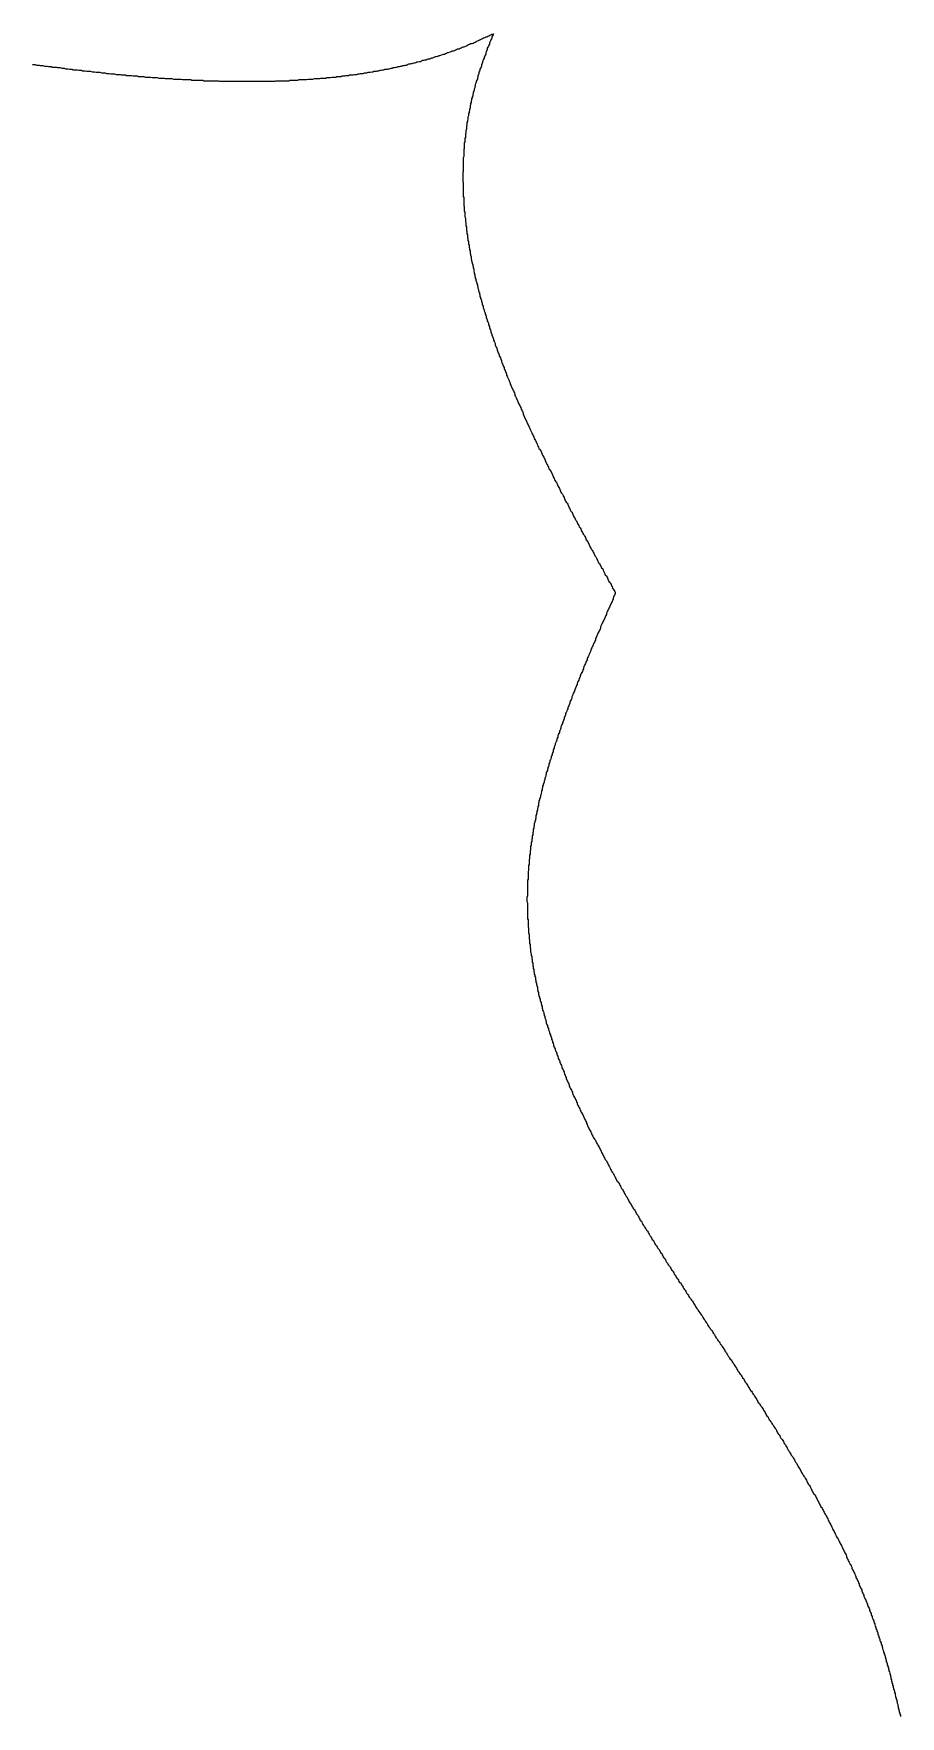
# Model space of a CAD drawing. Header units: millimetres. Extents: x 289 to 9778, y -894 to 6380.
# Drawn here: x 7124.82 to 7141.42, y -605.54 to -573.32 of the extents above; entities that cross this region are included whole.
import ezdxf

# ---------------------------------------------------------------- set-up
doc = ezdxf.new("R2010")
doc.units = ezdxf.units.MM

msp = doc.modelspace()

# ---------------------------------------------------------------- linework, layer by layer
msp.add_polyline3d([(7124.8, -573.913, 0), (7124.83, -573.913, 0), (7124.85, -573.913, 0), (7124.88, -573.923, 0), (7124.9, -573.923, 0), (7124.93, -573.923, 0), (7124.95, -573.933, 0), (7124.98, -573.933, 0), (7125, -573.933, 0), (7125.03, -573.943, 0), (7125.05, -573.943, 0), (7125.08, -573.943, 0), (7125.11, -573.953, 0), (7125.13, -573.953, 0), (7125.16, -573.953, 0), (7125.18, -573.963, 0), (7125.21, -573.963, 0), (7125.23, -573.963, 0), (7125.26, -573.963, 0), (7125.28, -573.973, 0), (7125.31, -573.973, 0), (7125.33, -573.973, 0), (7125.36, -573.983, 0), (7125.38, -573.983, 0), (7125.41, -573.983, 0), (7125.43, -573.993, 0), (7125.46, -573.993, 0), (7125.48, -573.993, 0), (7125.51, -574.003, 0), (7125.53, -574.003, 0), (7125.56, -574.003, 0), (7125.58, -574.013, 0), (7125.61, -574.013, 0), (7125.64, -574.013, 0), (7125.66, -574.013, 0), (7125.69, -574.023, 0), (7125.71, -574.023, 0), (7125.74, -574.023, 0), (7125.76, -574.033, 0), (7125.79, -574.033, 0), (7125.81, -574.033, 0), (7125.84, -574.043, 0), (7125.86, -574.043, 0), (7125.89, -574.043, 0), (7125.91, -574.043, 0), (7125.94, -574.053, 0), (7125.97, -574.053, 0), (7125.99, -574.053, 0), (7126.02, -574.063, 0), (7126.04, -574.063, 0), (7126.07, -574.063, 0), (7126.09, -574.063, 0), (7126.12, -574.073, 0), (7126.14, -574.073, 0), (7126.17, -574.073, 0), (7126.19, -574.073, 0), (7126.22, -574.083, 0), (7126.25, -574.083, 0), (7126.27, -574.083, 0), (7126.3, -574.093, 0), (7126.32, -574.093, 0), (7126.35, -574.093, 0), (7126.37, -574.093, 0), (7126.4, -574.103, 0), (7126.42, -574.103, 0), (7126.45, -574.103, 0), (7126.48, -574.103, 0), (7126.5, -574.113, 0), (7126.53, -574.113, 0), (7126.55, -574.113, 0), (7126.58, -574.113, 0), (7126.6, -574.123, 0), (7126.63, -574.123, 0), (7126.65, -574.123, 0), (7126.68, -574.123, 0), (7126.7, -574.123, 0), (7126.73, -574.133, 0), (7126.76, -574.133, 0), (7126.78, -574.133, 0), (7126.81, -574.133, 0), (7126.83, -574.143, 0), (7126.86, -574.143, 0), (7126.88, -574.143, 0), (7126.91, -574.143, 0), (7126.93, -574.143, 0), (7126.96, -574.153, 0), (7126.99, -574.153, 0), (7127.01, -574.153, 0), (7127.04, -574.153, 0), (7127.06, -574.153, 0), (7127.09, -574.163, 0), (7127.11, -574.163, 0), (7127.14, -574.163, 0), (7127.16, -574.163, 0), (7127.19, -574.163, 0), (7127.22, -574.173, 0), (7127.24, -574.173, 0), (7127.27, -574.173, 0), (7127.29, -574.173, 0), (7127.32, -574.173, 0), (7127.34, -574.183, 0), (7127.37, -574.183, 0), (7127.39, -574.183, 0), (7127.42, -574.183, 0), (7127.44, -574.183, 0), (7127.47, -574.183, 0), (7127.5, -574.193, 0), (7127.52, -574.193, 0), (7127.55, -574.193, 0), (7127.57, -574.193, 0), (7127.6, -574.193, 0), (7127.62, -574.193, 0), (7127.65, -574.193, 0), (7127.67, -574.203, 0), (7127.7, -574.203, 0), (7127.73, -574.203, 0), (7127.75, -574.203, 0), (7127.78, -574.203, 0), (7127.8, -574.203, 0), (7127.83, -574.203, 0), (7127.85, -574.213, 0), (7127.88, -574.213, 0), (7127.9, -574.213, 0), (7127.93, -574.213, 0), (7127.95, -574.213, 0), (7127.98, -574.213, 0), (7128, -574.213, 0), (7128.03, -574.213, 0), (7128.06, -574.213, 0), (7128.08, -574.223, 0), (7128.11, -574.223, 0), (7128.13, -574.223, 0), (7128.16, -574.223, 0), (7128.18, -574.223, 0), (7128.21, -574.223, 0), (7128.23, -574.223, 0), (7128.26, -574.223, 0), (7128.28, -574.223, 0), (7128.31, -574.223, 0), (7128.33, -574.223, 0), (7128.36, -574.223, 0), (7128.38, -574.233, 0), (7128.41, -574.233, 0), (7128.44, -574.233, 0), (7128.46, -574.233, 0), (7128.49, -574.233, 0), (7128.51, -574.233, 0), (7128.54, -574.233, 0), (7128.56, -574.233, 0), (7128.59, -574.233, 0), (7128.61, -574.233, 0), (7128.64, -574.233, 0), (7128.66, -574.233, 0), (7128.69, -574.233, 0), (7128.71, -574.233, 0), (7128.74, -574.233, 0), (7128.76, -574.233, 0), (7128.79, -574.233, 0), (7128.81, -574.233, 0), (7128.84, -574.233, 0), (7128.86, -574.233, 0), (7128.89, -574.233, 0), (7128.91, -574.233, 0), (7128.94, -574.233, 0), (7128.96, -574.233, 0), (7128.99, -574.233, 0), (7129.01, -574.233, 0), (7129.04, -574.233, 0), (7129.06, -574.233, 0), (7129.09, -574.233, 0), (7129.11, -574.233, 0), (7129.14, -574.233, 0), (7129.16, -574.233, 0), (7129.19, -574.233, 0), (7129.21, -574.233, 0), (7129.24, -574.233, 0), (7129.26, -574.233, 0), (7129.29, -574.233, 0), (7129.31, -574.233, 0), (7129.34, -574.233, 0), (7129.36, -574.233, 0), (7129.39, -574.233, 0), (7129.41, -574.233, 0), (7129.44, -574.233, 0), (7129.46, -574.223, 0), (7129.49, -574.223, 0), (7129.51, -574.223, 0), (7129.54, -574.223, 0), (7129.56, -574.223, 0), (7129.59, -574.223, 0), (7129.61, -574.223, 0), (7129.64, -574.223, 0), (7129.66, -574.223, 0), (7129.68, -574.223, 0), (7129.71, -574.223, 0), (7129.73, -574.213, 0), (7129.76, -574.213, 0), (7129.78, -574.213, 0), (7129.81, -574.213, 0), (7129.83, -574.213, 0), (7129.86, -574.213, 0), (7129.88, -574.213, 0), (7129.91, -574.203, 0), (7129.93, -574.203, 0), (7129.96, -574.203, 0), (7129.98, -574.203, 0), (7130, -574.203, 0), (7130.03, -574.203, 0), (7130.05, -574.203, 0), (7130.08, -574.193, 0), (7130.1, -574.193, 0), (7130.13, -574.193, 0), (7130.15, -574.193, 0), (7130.17, -574.193, 0), (7130.2, -574.183, 0), (7130.22, -574.183, 0), (7130.25, -574.183, 0), (7130.27, -574.183, 0), (7130.3, -574.183, 0), (7130.32, -574.173, 0), (7130.34, -574.173, 0), (7130.37, -574.173, 0), (7130.39, -574.173, 0), (7130.42, -574.173, 0), (7130.44, -574.163, 0), (7130.47, -574.163, 0), (7130.49, -574.163, 0), (7130.51, -574.163, 0), (7130.54, -574.153, 0), (7130.56, -574.153, 0), (7130.59, -574.153, 0), (7130.61, -574.153, 0), (7130.63, -574.143, 0), (7130.66, -574.143, 0), (7130.68, -574.143, 0), (7130.71, -574.143, 0), (7130.73, -574.133, 0), (7130.75, -574.133, 0), (7130.78, -574.133, 0), (7130.8, -574.123, 0), (7130.82, -574.123, 0), (7130.85, -574.123, 0), (7130.87, -574.113, 0), (7130.9, -574.113, 0), (7130.92, -574.113, 0), (7130.94, -574.113, 0), (7130.97, -574.103, 0), (7130.99, -574.103, 0), (7131.01, -574.103, 0), (7131.04, -574.093, 0), (7131.06, -574.093, 0), (7131.08, -574.083, 0), (7131.11, -574.083, 0), (7131.13, -574.083, 0), (7131.16, -574.073, 0), (7131.18, -574.073, 0), (7131.2, -574.073, 0), (7131.23, -574.063, 0), (7131.25, -574.063, 0), (7131.27, -574.063, 0), (7131.3, -574.053, 0), (7131.32, -574.053, 0), (7131.34, -574.043, 0), (7131.37, -574.043, 0), (7131.39, -574.043, 0), (7131.41, -574.033, 0), (7131.43, -574.033, 0), (7131.46, -574.023, 0), (7131.48, -574.023, 0), (7131.5, -574.013, 0), (7131.53, -574.013, 0), (7131.55, -574.003, 0), (7131.57, -574.003, 0), (7131.6, -574.003, 0), (7131.62, -573.993, 0), (7131.64, -573.993, 0), (7131.67, -573.983, 0), (7131.69, -573.983, 0), (7131.71, -573.973, 0), (7131.73, -573.973, 0), (7131.76, -573.963, 0), (7131.78, -573.963, 0), (7131.8, -573.953, 0), (7131.83, -573.953, 0), (7131.85, -573.943, 0), (7131.87, -573.943, 0), (7131.89, -573.933, 0), (7131.92, -573.933, 0), (7131.94, -573.923, 0), (7131.96, -573.923, 0), (7131.98, -573.913, 0), (7132.01, -573.903, 0), (7132.03, -573.903, 0), (7132.05, -573.893, 0), (7132.07, -573.893, 0), (7132.1, -573.883, 0), (7132.12, -573.883, 0), (7132.14, -573.873, 0), (7132.16, -573.863, 0), (7132.18, -573.863, 0), (7132.21, -573.853, 0), (7132.23, -573.853, 0), (7132.25, -573.843, 0), (7132.27, -573.833, 0), (7132.3, -573.833, 0), (7132.32, -573.823, 0), (7132.34, -573.823, 0), (7132.36, -573.813, 0), (7132.38, -573.803, 0), (7132.41, -573.803, 0), (7132.43, -573.793, 0), (7132.45, -573.783, 0), (7132.47, -573.783, 0), (7132.49, -573.773, 0), (7132.52, -573.763, 0), (7132.54, -573.763, 0), (7132.56, -573.753, 0), (7132.58, -573.743, 0), (7132.6, -573.743, 0), (7132.62, -573.733, 0), (7132.65, -573.723, 0), (7132.67, -573.713, 0), (7132.69, -573.713, 0), (7132.71, -573.703, 0), (7132.73, -573.693, 0), (7132.75, -573.683, 0), (7132.77, -573.683, 0), (7132.8, -573.673, 0), (7132.82, -573.663, 0), (7132.84, -573.653, 0), (7132.86, -573.653, 0), (7132.88, -573.643, 0), (7132.9, -573.633, 0), (7132.92, -573.623, 0), (7132.94, -573.613, 0), (7132.97, -573.613, 0), (7132.99, -573.603, 0), (7133.01, -573.593, 0), (7133.03, -573.583, 0), (7133.05, -573.573, 0), (7133.07, -573.573, 0), (7133.09, -573.563, 0), (7133.11, -573.553, 0), (7133.13, -573.543, 0), (7133.15, -573.533, 0), (7133.17, -573.523, 0), (7133.19, -573.513, 0), (7133.22, -573.513, 0), (7133.24, -573.503, 0), (7133.26, -573.493, 0), (7133.28, -573.483, 0), (7133.3, -573.473, 0), (7133.32, -573.463, 0), (7133.34, -573.453, 0), (7133.36, -573.443, 0), (7133.38, -573.433, 0), (7133.4, -573.423, 0), (7133.42, -573.413, 0), (7133.44, -573.403, 0), (7133.46, -573.393, 0), (7133.48, -573.383, 0), (7133.5, -573.383, 0), (7133.52, -573.373, 0), (7133.54, -573.363, 0), (7133.56, -573.353, 0), (7133.58, -573.343, 0), (7133.6, -573.333, 0), (7133.62, -573.323, 0), (7133.63, -573.323, 0), (7133.62, -573.343, 0), (7133.61, -573.363, 0), (7133.6, -573.383, 0), (7133.6, -573.403, 0), (7133.59, -573.423, 0), (7133.58, -573.443, 0), (7133.57, -573.463, 0), (7133.56, -573.483, 0), (7133.55, -573.503, 0), (7133.55, -573.523, 0), (7133.54, -573.543, 0), (7133.53, -573.563, 0), (7133.52, -573.583, 0), (7133.51, -573.603, 0), (7133.51, -573.623, 0), (7133.5, -573.643, 0), (7133.49, -573.663, 0), (7133.48, -573.693, 0), (7133.48, -573.713, 0), (7133.47, -573.733, 0), (7133.46, -573.753, 0), (7133.45, -573.773, 0), (7133.45, -573.793, 0), (7133.44, -573.813, 0), (7133.43, -573.833, 0), (7133.42, -573.853, 0), (7133.42, -573.873, 0), (7133.41, -573.893, 0), (7133.4, -573.913, 0), (7133.4, -573.943, 0), (7133.39, -573.963, 0), (7133.38, -573.983, 0), (7133.37, -574.003, 0), (7133.37, -574.023, 0), (7133.36, -574.043, 0), (7133.35, -574.063, 0), (7133.35, -574.083, 0), (7133.34, -574.103, 0), (7133.33, -574.123, 0), (7133.33, -574.153, 0), (7133.32, -574.173, 0), (7133.32, -574.193, 0), (7133.31, -574.213, 0), (7133.3, -574.233, 0), (7133.3, -574.253, 0), (7133.29, -574.273, 0), (7133.28, -574.293, 0), (7133.28, -574.323, 0), (7133.27, -574.343, 0), (7133.27, -574.363, 0), (7133.26, -574.383, 0), (7133.26, -574.403, 0), (7133.25, -574.423, 0), (7133.24, -574.443, 0), (7133.24, -574.463, 0), (7133.23, -574.493, 0), (7133.23, -574.513, 0), (7133.22, -574.533, 0), (7133.22, -574.553, 0), (7133.21, -574.573, 0), (7133.21, -574.593, 0), (7133.2, -574.613, 0), (7133.2, -574.643, 0), (7133.19, -574.663, 0), (7133.19, -574.683, 0), (7133.18, -574.703, 0), (7133.18, -574.723, 0), (7133.18, -574.743, 0), (7133.17, -574.773, 0), (7133.17, -574.793, 0), (7133.16, -574.813, 0), (7133.16, -574.833, 0), (7133.15, -574.853, 0), (7133.15, -574.873, 0), (7133.15, -574.893, 0), (7133.14, -574.923, 0), (7133.14, -574.943, 0), (7133.14, -574.963, 0), (7133.13, -574.983, 0), (7133.13, -575.003, 0), (7133.12, -575.023, 0), (7133.12, -575.053, 0), (7133.12, -575.073, 0), (7133.11, -575.093, 0), (7133.11, -575.113, 0), (7133.11, -575.133, 0), (7133.11, -575.153, 0), (7133.1, -575.183, 0), (7133.1, -575.203, 0), (7133.1, -575.223, 0), (7133.09, -575.243, 0), (7133.09, -575.263, 0), (7133.09, -575.283, 0), (7133.09, -575.313, 0), (7133.08, -575.333, 0), (7133.08, -575.353, 0), (7133.08, -575.373, 0), (7133.08, -575.393, 0), (7133.07, -575.413, 0), (7133.07, -575.443, 0), (7133.07, -575.463, 0), (7133.07, -575.483, 0), (7133.07, -575.503, 0), (7133.07, -575.523, 0), (7133.06, -575.543, 0), (7133.06, -575.573, 0), (7133.06, -575.593, 0), (7133.06, -575.613, 0), (7133.06, -575.633, 0), (7133.06, -575.653, 0), (7133.06, -575.673, 0), (7133.05, -575.703, 0), (7133.05, -575.723, 0), (7133.05, -575.743, 0), (7133.05, -575.763, 0), (7133.05, -575.783, 0), (7133.05, -575.813, 0), (7133.05, -575.833, 0), (7133.05, -575.853, 0), (7133.05, -575.873, 0), (7133.05, -575.893, 0), (7133.05, -575.913, 0), (7133.05, -575.943, 0), (7133.05, -575.963, 0), (7133.04, -575.983, 0), (7133.04, -576.003, 0), (7133.04, -576.023, 0), (7133.04, -576.043, 0), (7133.04, -576.073, 0), (7133.04, -576.093, 0), (7133.04, -576.113, 0), (7133.04, -576.133, 0), (7133.04, -576.153, 0), (7133.05, -576.173, 0), (7133.05, -576.203, 0), (7133.05, -576.223, 0), (7133.05, -576.243, 0), (7133.05, -576.263, 0), (7133.05, -576.283, 0), (7133.05, -576.303, 0), (7133.05, -576.333, 0), (7133.05, -576.353, 0), (7133.05, -576.373, 0), (7133.05, -576.393, 0), (7133.05, -576.413, 0), (7133.05, -576.443, 0), (7133.06, -576.463, 0), (7133.06, -576.483, 0), (7133.06, -576.503, 0), (7133.06, -576.523, 0), (7133.06, -576.543, 0), (7133.06, -576.573, 0), (7133.06, -576.593, 0), (7133.06, -576.613, 0), (7133.07, -576.633, 0), (7133.07, -576.653, 0), (7133.07, -576.673, 0), (7133.07, -576.703, 0), (7133.07, -576.723, 0), (7133.08, -576.743, 0), (7133.08, -576.763, 0), (7133.08, -576.783, 0), (7133.08, -576.803, 0), (7133.08, -576.833, 0), (7133.09, -576.853, 0), (7133.09, -576.873, 0), (7133.09, -576.893, 0), (7133.09, -576.913, 0), (7133.1, -576.943, 0), (7133.1, -576.963, 0), (7133.1, -576.983, 0), (7133.1, -577.003, 0), (7133.11, -577.023, 0), (7133.11, -577.043, 0), (7133.11, -577.073, 0), (7133.11, -577.093, 0), (7133.12, -577.113, 0), (7133.12, -577.133, 0), (7133.12, -577.153, 0), (7133.13, -577.173, 0), (7133.13, -577.203, 0), (7133.13, -577.223, 0), (7133.14, -577.243, 0), (7133.14, -577.263, 0), (7133.14, -577.283, 0), (7133.15, -577.303, 0), (7133.15, -577.333, 0), (7133.15, -577.353, 0), (7133.16, -577.373, 0), (7133.16, -577.393, 0), (7133.16, -577.413, 0), (7133.17, -577.433, 0), (7133.17, -577.463, 0), (7133.18, -577.483, 0), (7133.18, -577.503, 0), (7133.18, -577.523, 0), (7133.19, -577.543, 0), (7133.19, -577.563, 0), (7133.2, -577.593, 0), (7133.2, -577.613, 0), (7133.2, -577.633, 0), (7133.21, -577.653, 0), (7133.21, -577.673, 0), (7133.22, -577.703, 0), (7133.22, -577.723, 0), (7133.23, -577.743, 0), (7133.23, -577.763, 0), (7133.24, -577.783, 0), (7133.24, -577.803, 0), (7133.25, -577.833, 0), (7133.25, -577.853, 0), (7133.25, -577.873, 0), (7133.26, -577.893, 0), (7133.26, -577.913, 0), (7133.27, -577.933, 0), (7133.27, -577.963, 0), (7133.28, -577.983, 0), (7133.28, -578.003, 0), (7133.29, -578.023, 0), (7133.29, -578.043, 0), (7133.3, -578.063, 0), (7133.31, -578.093, 0), (7133.31, -578.113, 0), (7133.32, -578.133, 0), (7133.32, -578.153, 0), (7133.33, -578.173, 0), (7133.33, -578.193, 0), (7133.34, -578.223, 0), (7133.34, -578.243, 0), (7133.35, -578.263, 0), (7133.36, -578.283, 0), (7133.36, -578.303, 0), (7133.37, -578.323, 0), (7133.37, -578.353, 0), (7133.38, -578.373, 0), (7133.38, -578.393, 0), (7133.39, -578.413, 0), (7133.4, -578.433, 0), (7133.4, -578.453, 0), (7133.41, -578.483, 0), (7133.41, -578.503, 0), (7133.42, -578.523, 0), (7133.43, -578.543, 0), (7133.43, -578.563, 0), (7133.44, -578.583, 0), (7133.45, -578.613, 0), (7133.45, -578.633, 0), (7133.46, -578.653, 0), (7133.47, -578.673, 0), (7133.47, -578.693, 0), (7133.48, -578.713, 0), (7133.49, -578.743, 0), (7133.49, -578.763, 0), (7133.5, -578.783, 0), (7133.51, -578.803, 0), (7133.51, -578.823, 0), (7133.52, -578.843, 0), (7133.53, -578.863, 0), (7133.53, -578.893, 0), (7133.54, -578.913, 0), (7133.55, -578.933, 0), (7133.55, -578.953, 0), (7133.56, -578.973, 0), (7133.57, -578.993, 0), (7133.58, -579.023, 0), (7133.58, -579.043, 0), (7133.59, -579.063, 0), (7133.6, -579.083, 0), (7133.6, -579.103, 0), (7133.61, -579.123, 0), (7133.62, -579.153, 0), (7133.63, -579.173, 0), (7133.63, -579.193, 0), (7133.64, -579.213, 0), (7133.65, -579.233, 0), (7133.66, -579.253, 0), (7133.66, -579.283, 0), (7133.67, -579.303, 0), (7133.68, -579.323, 0), (7133.69, -579.343, 0), (7133.7, -579.363, 0), (7133.7, -579.383, 0), (7133.71, -579.413, 0), (7133.72, -579.433, 0), (7133.73, -579.453, 0), (7133.74, -579.473, 0), (7133.74, -579.493, 0), (7133.75, -579.513, 0), (7133.76, -579.533, 0), (7133.77, -579.563, 0), (7133.78, -579.583, 0), (7133.78, -579.603, 0), (7133.79, -579.623, 0), (7133.8, -579.643, 0), (7133.81, -579.663, 0), (7133.82, -579.693, 0), (7133.83, -579.713, 0), (7133.83, -579.733, 0), (7133.84, -579.753, 0), (7133.85, -579.773, 0), (7133.86, -579.793, 0), (7133.87, -579.823, 0), (7133.88, -579.843, 0), (7133.88, -579.863, 0), (7133.89, -579.883, 0), (7133.9, -579.903, 0), (7133.91, -579.923, 0), (7133.92, -579.953, 0), (7133.93, -579.973, 0), (7133.94, -579.993, 0), (7133.95, -580.013, 0), (7133.95, -580.033, 0), (7133.96, -580.053, 0), (7133.97, -580.073, 0), (7133.98, -580.103, 0), (7133.99, -580.123, 0), (7134, -580.143, 0), (7134.01, -580.163, 0), (7134.02, -580.183, 0), (7134.03, -580.203, 0), (7134.04, -580.233, 0), (7134.04, -580.253, 0), (7134.05, -580.273, 0), (7134.06, -580.293, 0), (7134.07, -580.313, 0), (7134.08, -580.333, 0), (7134.09, -580.353, 0), (7134.1, -580.383, 0), (7134.11, -580.403, 0), (7134.12, -580.423, 0), (7134.13, -580.443, 0), (7134.14, -580.463, 0), (7134.15, -580.483, 0), (7134.16, -580.513, 0), (7134.17, -580.533, 0), (7134.18, -580.553, 0), (7134.19, -580.573, 0), (7134.2, -580.593, 0), (7134.2, -580.613, 0), (7134.21, -580.633, 0), (7134.22, -580.663, 0), (7134.23, -580.683, 0), (7134.24, -580.703, 0), (7134.25, -580.723, 0), (7134.26, -580.743, 0), (7134.27, -580.763, 0), (7134.28, -580.793, 0), (7134.29, -580.813, 0), (7134.3, -580.833, 0), (7134.31, -580.853, 0), (7134.32, -580.873, 0), (7134.33, -580.893, 0), (7134.34, -580.913, 0), (7134.35, -580.943, 0), (7134.36, -580.963, 0), (7134.37, -580.983, 0), (7134.38, -581.003, 0), (7134.39, -581.023, 0), (7134.4, -581.043, 0), (7134.41, -581.073, 0), (7134.42, -581.093, 0), (7134.43, -581.113, 0), (7134.44, -581.133, 0), (7134.45, -581.153, 0), (7134.46, -581.173, 0), (7134.47, -581.193, 0), (7134.48, -581.223, 0), (7134.49, -581.243, 0), (7134.5, -581.263, 0), (7134.52, -581.283, 0), (7134.53, -581.303, 0), (7134.54, -581.323, 0), (7134.55, -581.343, 0), (7134.56, -581.373, 0), (7134.57, -581.393, 0), (7134.58, -581.413, 0), (7134.59, -581.433, 0), (7134.6, -581.453, 0), (7134.61, -581.473, 0), (7134.62, -581.503, 0), (7134.63, -581.523, 0), (7134.64, -581.543, 0), (7134.65, -581.563, 0), (7134.66, -581.583, 0), (7134.67, -581.603, 0), (7134.68, -581.623, 0), (7134.69, -581.653, 0), (7134.71, -581.673, 0), (7134.72, -581.693, 0), (7134.73, -581.713, 0), (7134.74, -581.733, 0), (7134.75, -581.753, 0), (7134.76, -581.773, 0), (7134.77, -581.803, 0), (7134.78, -581.823, 0), (7134.79, -581.843, 0), (7134.8, -581.863, 0), (7134.81, -581.883, 0), (7134.82, -581.903, 0), (7134.84, -581.923, 0), (7134.85, -581.953, 0), (7134.86, -581.973, 0), (7134.87, -581.993, 0), (7134.88, -582.013, 0), (7134.89, -582.033, 0), (7134.9, -582.053, 0), (7134.91, -582.083, 0), (7134.92, -582.103, 0), (7134.93, -582.123, 0), (7134.95, -582.143, 0), (7134.96, -582.163, 0), (7134.97, -582.183, 0), (7134.98, -582.203, 0), (7134.99, -582.233, 0), (7135, -582.253, 0), (7135.01, -582.273, 0), (7135.02, -582.293, 0), (7135.04, -582.313, 0), (7135.05, -582.333, 0), (7135.06, -582.353, 0), (7135.07, -582.383, 0), (7135.08, -582.403, 0), (7135.09, -582.423, 0), (7135.1, -582.443, 0), (7135.11, -582.463, 0), (7135.13, -582.483, 0), (7135.14, -582.503, 0), (7135.15, -582.533, 0), (7135.16, -582.553, 0), (7135.17, -582.573, 0), (7135.18, -582.593, 0), (7135.19, -582.613, 0), (7135.2, -582.633, 0), (7135.22, -582.653, 0), (7135.23, -582.683, 0), (7135.24, -582.703, 0), (7135.25, -582.723, 0), (7135.26, -582.743, 0), (7135.27, -582.763, 0), (7135.29, -582.783, 0), (7135.3, -582.803, 0), (7135.31, -582.833, 0), (7135.32, -582.853, 0), (7135.33, -582.873, 0), (7135.34, -582.893, 0), (7135.35, -582.913, 0), (7135.37, -582.933, 0), (7135.38, -582.953, 0), (7135.39, -582.973, 0), (7135.4, -583.003, 0), (7135.41, -583.023, 0), (7135.42, -583.043, 0), (7135.44, -583.063, 0), (7135.45, -583.083, 0), (7135.46, -583.103, 0), (7135.47, -583.123, 0), (7135.48, -583.153, 0), (7135.49, -583.173, 0), (7135.5, -583.193, 0), (7135.52, -583.213, 0), (7135.53, -583.233, 0), (7135.54, -583.253, 0), (7135.55, -583.273, 0), (7135.56, -583.303, 0), (7135.57, -583.323, 0), (7135.59, -583.343, 0), (7135.6, -583.363, 0), (7135.61, -583.383, 0), (7135.62, -583.403, 0), (7135.63, -583.423, 0), (7135.64, -583.453, 0), (7135.66, -583.473, 0), (7135.67, -583.493, 0), (7135.68, -583.513, 0), (7135.69, -583.533, 0), (7135.7, -583.553, 0), (7135.72, -583.573, 0), (7135.73, -583.593, 0), (7135.74, -583.623, 0), (7135.75, -583.643, 0), (7135.76, -583.663, 0), (7135.77, -583.683, 0), (7135.79, -583.703, 0), (7135.8, -583.723, 0), (7135.81, -583.743, 0), (7135.82, -583.773, 0), (7135.83, -583.793, 0), (7135.84, -583.813, 0), (7135.86, -583.833, 0), (7135.87, -583.853, 0), (7135.88, -583.873, 0), (7135.89, -583.893, 0), (7135.9, -583.913, 0), (7135.91, -583.943, 0), (7135.93, -583.963, 0), (7135.94, -583.983, 0), (7135.95, -584.003, 0), (7135.96, -584.023, 0), (7135.96, -584.043, 0), (7135.95, -584.063, 0), (7135.94, -584.083, 0), (7135.93, -584.113, 0), (7135.92, -584.133, 0), (7135.92, -584.153, 0), (7135.91, -584.173, 0), (7135.9, -584.193, 0), (7135.89, -584.213, 0), (7135.88, -584.233, 0), (7135.87, -584.253, 0), (7135.86, -584.273, 0), (7135.85, -584.303, 0), (7135.84, -584.323, 0), (7135.83, -584.343, 0), (7135.82, -584.363, 0), (7135.81, -584.383, 0), (7135.8, -584.403, 0), (7135.79, -584.423, 0), (7135.79, -584.443, 0), (7135.78, -584.463, 0), (7135.77, -584.493, 0), (7135.76, -584.513, 0), (7135.75, -584.533, 0), (7135.74, -584.553, 0), (7135.73, -584.573, 0), (7135.72, -584.593, 0), (7135.71, -584.613, 0), (7135.7, -584.633, 0), (7135.69, -584.653, 0), (7135.68, -584.683, 0), (7135.68, -584.703, 0), (7135.67, -584.723, 0), (7135.66, -584.743, 0), (7135.65, -584.763, 0), (7135.64, -584.783, 0), (7135.63, -584.803, 0), (7135.62, -584.823, 0), (7135.61, -584.853, 0), (7135.6, -584.873, 0), (7135.59, -584.893, 0), (7135.58, -584.913, 0), (7135.58, -584.933, 0), (7135.57, -584.953, 0), (7135.56, -584.973, 0), (7135.55, -584.993, 0), (7135.54, -585.023, 0), (7135.53, -585.043, 0), (7135.52, -585.063, 0), (7135.51, -585.083, 0), (7135.5, -585.103, 0), (7135.49, -585.123, 0), (7135.49, -585.143, 0), (7135.48, -585.163, 0), (7135.47, -585.193, 0), (7135.46, -585.213, 0), (7135.45, -585.233, 0), (7135.44, -585.253, 0), (7135.43, -585.273, 0), (7135.42, -585.293, 0), (7135.42, -585.313, 0), (7135.41, -585.333, 0), (7135.4, -585.363, 0), (7135.39, -585.383, 0), (7135.38, -585.403, 0), (7135.37, -585.423, 0), (7135.36, -585.443, 0), (7135.35, -585.463, 0), (7135.35, -585.483, 0), (7135.34, -585.503, 0), (7135.33, -585.533, 0), (7135.32, -585.553, 0), (7135.31, -585.573, 0), (7135.3, -585.593, 0), (7135.29, -585.613, 0), (7135.29, -585.633, 0), (7135.28, -585.653, 0), (7135.27, -585.673, 0), (7135.26, -585.703, 0), (7135.25, -585.723, 0), (7135.24, -585.743, 0), (7135.23, -585.763, 0), (7135.23, -585.783, 0), (7135.22, -585.803, 0), (7135.21, -585.823, 0), (7135.2, -585.853, 0), (7135.19, -585.873, 0), (7135.18, -585.893, 0), (7135.18, -585.913, 0), (7135.17, -585.933, 0), (7135.16, -585.953, 0), (7135.15, -585.973, 0), (7135.14, -585.993, 0), (7135.13, -586.023, 0), (7135.13, -586.043, 0), (7135.12, -586.063, 0), (7135.11, -586.083, 0), (7135.1, -586.103, 0), (7135.09, -586.123, 0), (7135.09, -586.143, 0), (7135.08, -586.173, 0), (7135.07, -586.193, 0), (7135.06, -586.213, 0), (7135.05, -586.233, 0), (7135.05, -586.253, 0), (7135.04, -586.273, 0), (7135.03, -586.293, 0), (7135.02, -586.323, 0), (7135.01, -586.343, 0), (7135.01, -586.363, 0), (7135, -586.383, 0), (7134.99, -586.403, 0), (7134.98, -586.423, 0), (7134.98, -586.443, 0), (7134.97, -586.473, 0), (7134.96, -586.493, 0), (7134.95, -586.513, 0), (7134.95, -586.533, 0), (7134.94, -586.553, 0), (7134.93, -586.573, 0), (7134.92, -586.593, 0), (7134.92, -586.623, 0), (7134.91, -586.643, 0), (7134.9, -586.663, 0), (7134.89, -586.683, 0), (7134.89, -586.703, 0), (7134.88, -586.723, 0), (7134.87, -586.743, 0), (7134.86, -586.773, 0), (7134.86, -586.793, 0), (7134.85, -586.813, 0), (7134.84, -586.833, 0), (7134.84, -586.853, 0), (7134.83, -586.873, 0), (7134.82, -586.893, 0), (7134.81, -586.923, 0), (7134.81, -586.943, 0), (7134.8, -586.963, 0), (7134.79, -586.983, 0), (7134.79, -587.003, 0), (7134.78, -587.023, 0), (7134.77, -587.043, 0), (7134.77, -587.073, 0), (7134.76, -587.093, 0), (7134.75, -587.113, 0), (7134.75, -587.133, 0), (7134.74, -587.153, 0), (7134.73, -587.173, 0), (7134.73, -587.193, 0), (7134.72, -587.223, 0), (7134.71, -587.243, 0), (7134.71, -587.263, 0), (7134.7, -587.283, 0), (7134.69, -587.303, 0), (7134.69, -587.323, 0), (7134.68, -587.353, 0), (7134.67, -587.373, 0), (7134.67, -587.393, 0), (7134.66, -587.413, 0), (7134.66, -587.433, 0), (7134.65, -587.453, 0), (7134.64, -587.473, 0), (7134.64, -587.503, 0), (7134.63, -587.523, 0), (7134.63, -587.543, 0), (7134.62, -587.563, 0), (7134.61, -587.583, 0), (7134.61, -587.603, 0), (7134.6, -587.633, 0), (7134.6, -587.653, 0), (7134.59, -587.673, 0), (7134.58, -587.693, 0), (7134.58, -587.713, 0), (7134.57, -587.733, 0), (7134.57, -587.753, 0), (7134.56, -587.783, 0), (7134.56, -587.803, 0), (7134.55, -587.823, 0), (7134.55, -587.843, 0), (7134.54, -587.863, 0), (7134.54, -587.883, 0), (7134.53, -587.913, 0), (7134.53, -587.933, 0), (7134.52, -587.953, 0), (7134.51, -587.973, 0), (7134.51, -587.993, 0), (7134.5, -588.013, 0), (7134.5, -588.043, 0), (7134.49, -588.063, 0), (7134.49, -588.083, 0), (7134.49, -588.103, 0), (7134.48, -588.123, 0), (7134.48, -588.143, 0), (7134.47, -588.163, 0), (7134.47, -588.193, 0), (7134.46, -588.213, 0), (7134.46, -588.233, 0), (7134.45, -588.253, 0), (7134.45, -588.273, 0), (7134.44, -588.293, 0), (7134.44, -588.323, 0), (7134.44, -588.343, 0), (7134.43, -588.363, 0), (7134.43, -588.383, 0), (7134.42, -588.403, 0), (7134.42, -588.423, 0), (7134.41, -588.453, 0), (7134.41, -588.473, 0), (7134.41, -588.493, 0), (7134.4, -588.513, 0), (7134.4, -588.533, 0), (7134.39, -588.553, 0), (7134.39, -588.583, 0), (7134.39, -588.603, 0), (7134.38, -588.623, 0), (7134.38, -588.643, 0), (7134.38, -588.663, 0), (7134.37, -588.683, 0), (7134.37, -588.713, 0), (7134.37, -588.733, 0), (7134.36, -588.753, 0), (7134.36, -588.773, 0), (7134.36, -588.793, 0), (7134.35, -588.813, 0), (7134.35, -588.843, 0), (7134.35, -588.863, 0), (7134.34, -588.883, 0), (7134.34, -588.903, 0), (7134.34, -588.923, 0), (7134.34, -588.943, 0), (7134.33, -588.973, 0), (7134.33, -588.993, 0), (7134.33, -589.013, 0), (7134.33, -589.033, 0), (7134.32, -589.053, 0), (7134.32, -589.073, 0), (7134.32, -589.103, 0), (7134.32, -589.123, 0), (7134.31, -589.143, 0), (7134.31, -589.163, 0), (7134.31, -589.183, 0), (7134.31, -589.203, 0), (7134.31, -589.233, 0), (7134.3, -589.253, 0), (7134.3, -589.273, 0), (7134.3, -589.293, 0), (7134.3, -589.313, 0), (7134.3, -589.343, 0), (7134.29, -589.363, 0), (7134.29, -589.383, 0), (7134.29, -589.403, 0), (7134.29, -589.423, 0), (7134.29, -589.443, 0), (7134.29, -589.473, 0), (7134.29, -589.493, 0), (7134.29, -589.513, 0), (7134.28, -589.533, 0), (7134.28, -589.553, 0), (7134.28, -589.573, 0), (7134.28, -589.603, 0), (7134.28, -589.623, 0), (7134.28, -589.643, 0), (7134.28, -589.663, 0), (7134.28, -589.683, 0), (7134.28, -589.703, 0), (7134.28, -589.733, 0), (7134.28, -589.753, 0), (7134.28, -589.773, 0), (7134.28, -589.793, 0), (7134.28, -589.813, 0), (7134.28, -589.833, 0), (7134.27, -589.863, 0), (7134.27, -589.883, 0), (7134.27, -589.903, 0), (7134.27, -589.923, 0), (7134.27, -589.943, 0), (7134.28, -589.963, 0), (7134.28, -589.993, 0), (7134.28, -590.013, 0), (7134.28, -590.033, 0), (7134.28, -590.053, 0), (7134.28, -590.073, 0), (7134.28, -590.093, 0), (7134.28, -590.123, 0), (7134.28, -590.143, 0), (7134.28, -590.163, 0), (7134.28, -590.183, 0), (7134.28, -590.203, 0), (7134.28, -590.223, 0), (7134.28, -590.243, 0), (7134.28, -590.273, 0), (7134.29, -590.293, 0), (7134.29, -590.313, 0), (7134.29, -590.333, 0), (7134.29, -590.353, 0), (7134.29, -590.373, 0), (7134.29, -590.393, 0), (7134.29, -590.423, 0), (7134.3, -590.443, 0), (7134.3, -590.463, 0), (7134.3, -590.483, 0), (7134.3, -590.503, 0), (7134.3, -590.523, 0), (7134.3, -590.543, 0), (7134.31, -590.573, 0), (7134.31, -590.593, 0), (7134.31, -590.613, 0), (7134.31, -590.633, 0), (7134.31, -590.653, 0), (7134.32, -590.673, 0), (7134.32, -590.693, 0), (7134.32, -590.713, 0), (7134.32, -590.743, 0), (7134.33, -590.763, 0), (7134.33, -590.783, 0), (7134.33, -590.803, 0), (7134.33, -590.823, 0), (7134.34, -590.843, 0), (7134.34, -590.863, 0), (7134.34, -590.883, 0), (7134.34, -590.913, 0), (7134.35, -590.933, 0), (7134.35, -590.953, 0), (7134.35, -590.973, 0), (7134.36, -590.993, 0), (7134.36, -591.013, 0), (7134.36, -591.033, 0), (7134.37, -591.053, 0), (7134.37, -591.083, 0), (7134.37, -591.103, 0), (7134.38, -591.123, 0), (7134.38, -591.143, 0), (7134.38, -591.163, 0), (7134.39, -591.183, 0), (7134.39, -591.203, 0), (7134.39, -591.223, 0), (7134.4, -591.243, 0), (7134.4, -591.273, 0), (7134.41, -591.293, 0), (7134.41, -591.313, 0), (7134.41, -591.333, 0), (7134.42, -591.353, 0), (7134.42, -591.373, 0), (7134.43, -591.393, 0), (7134.43, -591.413, 0), (7134.43, -591.433, 0), (7134.44, -591.453, 0), (7134.44, -591.483, 0), (7134.45, -591.503, 0), (7134.45, -591.523, 0), (7134.46, -591.543, 0), (7134.46, -591.563, 0), (7134.47, -591.583, 0), (7134.47, -591.603, 0), (7134.47, -591.623, 0), (7134.48, -591.643, 0), (7134.48, -591.663, 0), (7134.49, -591.683, 0), (7134.49, -591.713, 0), (7134.5, -591.733, 0), (7134.5, -591.753, 0), (7134.51, -591.773, 0), (7134.51, -591.793, 0), (7134.52, -591.813, 0), (7134.52, -591.833, 0), (7134.53, -591.853, 0), (7134.54, -591.873, 0), (7134.54, -591.893, 0), (7134.55, -591.913, 0), (7134.55, -591.933, 0), (7134.56, -591.953, 0), (7134.56, -591.983, 0), (7134.57, -592.003, 0), (7134.57, -592.023, 0), (7134.58, -592.043, 0), (7134.59, -592.063, 0), (7134.59, -592.083, 0), (7134.6, -592.103, 0), (7134.6, -592.123, 0), (7134.61, -592.143, 0), (7134.61, -592.163, 0), (7134.62, -592.183, 0), (7134.63, -592.203, 0), (7134.63, -592.223, 0), (7134.64, -592.243, 0), (7134.64, -592.263, 0), (7134.65, -592.293, 0), (7134.66, -592.313, 0), (7134.66, -592.333, 0), (7134.67, -592.353, 0), (7134.68, -592.373, 0), (7134.68, -592.393, 0), (7134.69, -592.413, 0), (7134.7, -592.433, 0), (7134.7, -592.453, 0), (7134.71, -592.473, 0), (7134.72, -592.493, 0), (7134.72, -592.513, 0), (7134.73, -592.533, 0), (7134.74, -592.553, 0), (7134.74, -592.573, 0), (7134.75, -592.593, 0), (7134.76, -592.613, 0), (7134.76, -592.633, 0), (7134.77, -592.653, 0), (7134.78, -592.683, 0), (7134.78, -592.703, 0), (7134.79, -592.723, 0), (7134.8, -592.743, 0), (7134.81, -592.763, 0), (7134.81, -592.783, 0), (7134.82, -592.803, 0), (7134.83, -592.823, 0), (7134.84, -592.843, 0), (7134.84, -592.863, 0), (7134.85, -592.883, 0), (7134.86, -592.903, 0), (7134.87, -592.923, 0), (7134.87, -592.943, 0), (7134.88, -592.963, 0), (7134.89, -592.983, 0), (7134.9, -593.003, 0), (7134.9, -593.023, 0), (7134.91, -593.043, 0), (7134.92, -593.063, 0), (7134.93, -593.083, 0), (7134.94, -593.103, 0), (7134.94, -593.123, 0), (7134.95, -593.143, 0), (7134.96, -593.163, 0), (7134.97, -593.183, 0), (7134.98, -593.203, 0), (7134.98, -593.223, 0), (7134.99, -593.243, 0), (7135, -593.263, 0), (7135.01, -593.293, 0), (7135.02, -593.313, 0), (7135.02, -593.333, 0), (7135.03, -593.353, 0), (7135.04, -593.373, 0), (7135.05, -593.393, 0), (7135.06, -593.413, 0), (7135.07, -593.433, 0), (7135.08, -593.453, 0), (7135.08, -593.473, 0), (7135.09, -593.493, 0), (7135.1, -593.513, 0), (7135.11, -593.533, 0), (7135.12, -593.553, 0), (7135.13, -593.573, 0), (7135.14, -593.593, 0), (7135.14, -593.613, 0), (7135.15, -593.633, 0), (7135.16, -593.653, 0), (7135.17, -593.673, 0), (7135.18, -593.693, 0), (7135.19, -593.713, 0), (7135.2, -593.733, 0), (7135.21, -593.753, 0), (7135.22, -593.773, 0), (7135.23, -593.793, 0), (7135.23, -593.813, 0), (7135.24, -593.833, 0), (7135.25, -593.853, 0), (7135.26, -593.873, 0), (7135.27, -593.893, 0), (7135.28, -593.913, 0), (7135.29, -593.933, 0), (7135.3, -593.953, 0), (7135.31, -593.973, 0), (7135.32, -593.993, 0), (7135.33, -594.013, 0), (7135.34, -594.033, 0), (7135.35, -594.053, 0), (7135.36, -594.073, 0), (7135.37, -594.093, 0), (7135.38, -594.113, 0), (7135.39, -594.133, 0), (7135.4, -594.153, 0), (7135.41, -594.173, 0), (7135.41, -594.193, 0), (7135.42, -594.213, 0), (7135.43, -594.233, 0), (7135.44, -594.253, 0), (7135.45, -594.273, 0), (7135.46, -594.293, 0), (7135.47, -594.313, 0), (7135.48, -594.333, 0), (7135.49, -594.353, 0), (7135.5, -594.373, 0), (7135.51, -594.393, 0), (7135.52, -594.413, 0), (7135.53, -594.433, 0), (7135.54, -594.453, 0), (7135.55, -594.473, 0), (7135.56, -594.493, 0), (7135.58, -594.513, 0), (7135.59, -594.533, 0), (7135.6, -594.553, 0), (7135.61, -594.573, 0), (7135.62, -594.593, 0), (7135.63, -594.603, 0), (7135.64, -594.623, 0), (7135.65, -594.643, 0), (7135.66, -594.663, 0), (7135.67, -594.683, 0), (7135.68, -594.703, 0), (7135.69, -594.723, 0), (7135.7, -594.743, 0), (7135.71, -594.763, 0), (7135.72, -594.783, 0), (7135.73, -594.803, 0), (7135.74, -594.823, 0), (7135.75, -594.843, 0), (7135.76, -594.863, 0), (7135.77, -594.883, 0), (7135.79, -594.903, 0), (7135.8, -594.923, 0), (7135.81, -594.943, 0), (7135.82, -594.963, 0), (7135.83, -594.983, 0), (7135.84, -595.003, 0), (7135.85, -595.023, 0), (7135.86, -595.043, 0), (7135.87, -595.063, 0), (7135.88, -595.083, 0), (7135.89, -595.103, 0), (7135.9, -595.123, 0), (7135.92, -595.143, 0), (7135.93, -595.163, 0), (7135.94, -595.183, 0), (7135.95, -595.203, 0), (7135.96, -595.223, 0), (7135.97, -595.243, 0), (7135.98, -595.263, 0), (7135.99, -595.283, 0), (7136, -595.303, 0), (7136.02, -595.313, 0), (7136.03, -595.333, 0), (7136.04, -595.353, 0), (7136.05, -595.373, 0), (7136.06, -595.393, 0), (7136.07, -595.413, 0), (7136.08, -595.433, 0), (7136.1, -595.453, 0), (7136.11, -595.473, 0), (7136.12, -595.493, 0), (7136.13, -595.513, 0), (7136.14, -595.533, 0), (7136.15, -595.553, 0), (7136.16, -595.573, 0), (7136.18, -595.593, 0), (7136.19, -595.613, 0), (7136.2, -595.633, 0), (7136.21, -595.653, 0), (7136.22, -595.673, 0), (7136.23, -595.693, 0), (7136.24, -595.713, 0), (7136.26, -595.733, 0), (7136.27, -595.753, 0), (7136.28, -595.773, 0), (7136.29, -595.793, 0), (7136.3, -595.803, 0), (7136.31, -595.823, 0), (7136.33, -595.843, 0), (7136.34, -595.863, 0), (7136.35, -595.883, 0), (7136.36, -595.903, 0), (7136.37, -595.923, 0), (7136.39, -595.943, 0), (7136.4, -595.963, 0), (7136.41, -595.983, 0), (7136.42, -596.003, 0), (7136.43, -596.023, 0), (7136.44, -596.043, 0), (7136.46, -596.063, 0), (7136.47, -596.083, 0), (7136.48, -596.103, 0), (7136.49, -596.123, 0), (7136.5, -596.143, 0), (7136.52, -596.163, 0), (7136.53, -596.183, 0), (7136.54, -596.203, 0), (7136.55, -596.213, 0), (7136.56, -596.233, 0), (7136.58, -596.253, 0), (7136.59, -596.273, 0), (7136.6, -596.293, 0), (7136.61, -596.313, 0), (7136.62, -596.333, 0), (7136.64, -596.353, 0), (7136.65, -596.373, 0), (7136.66, -596.393, 0), (7136.67, -596.413, 0), (7136.69, -596.433, 0), (7136.7, -596.453, 0), (7136.71, -596.473, 0), (7136.72, -596.493, 0), (7136.73, -596.513, 0), (7136.75, -596.533, 0), (7136.76, -596.553, 0), (7136.77, -596.573, 0), (7136.78, -596.583, 0), (7136.8, -596.603, 0), (7136.81, -596.623, 0), (7136.82, -596.643, 0), (7136.83, -596.663, 0), (7136.85, -596.683, 0), (7136.86, -596.703, 0), (7136.87, -596.723, 0), (7136.88, -596.743, 0), (7136.89, -596.763, 0), (7136.91, -596.783, 0), (7136.92, -596.803, 0), (7136.93, -596.823, 0), (7136.94, -596.843, 0), (7136.96, -596.863, 0), (7136.97, -596.883, 0), (7136.98, -596.903, 0), (7136.99, -596.913, 0), (7137.01, -596.933, 0), (7137.02, -596.953, 0), (7137.03, -596.973, 0), (7137.04, -596.993, 0), (7137.06, -597.013, 0), (7137.07, -597.033, 0), (7137.08, -597.053, 0), (7137.09, -597.073, 0), (7137.11, -597.093, 0), (7137.12, -597.113, 0), (7137.13, -597.133, 0), (7137.14, -597.153, 0), (7137.16, -597.173, 0), (7137.17, -597.193, 0), (7137.18, -597.213, 0), (7137.19, -597.233, 0), (7137.21, -597.243, 0), (7137.22, -597.263, 0), (7137.23, -597.283, 0), (7137.25, -597.303, 0), (7137.26, -597.323, 0), (7137.27, -597.343, 0), (7137.28, -597.363, 0), (7137.3, -597.383, 0), (7137.31, -597.403, 0), (7137.32, -597.423, 0), (7137.33, -597.443, 0), (7137.35, -597.463, 0), (7137.36, -597.483, 0), (7137.37, -597.503, 0), (7137.38, -597.523, 0), (7137.4, -597.543, 0), (7137.41, -597.553, 0), (7137.42, -597.573, 0), (7137.44, -597.593, 0), (7137.45, -597.613, 0), (7137.46, -597.633, 0), (7137.47, -597.653, 0), (7137.49, -597.673, 0), (7137.5, -597.693, 0), (7137.51, -597.713, 0), (7137.52, -597.733, 0), (7137.54, -597.753, 0), (7137.55, -597.773, 0), (7137.56, -597.793, 0), (7137.58, -597.813, 0), (7137.59, -597.833, 0), (7137.6, -597.843, 0), (7137.61, -597.863, 0), (7137.63, -597.883, 0), (7137.64, -597.903, 0), (7137.65, -597.923, 0), (7137.66, -597.943, 0), (7137.68, -597.963, 0), (7137.69, -597.983, 0), (7137.7, -598.003, 0), (7137.72, -598.023, 0), (7137.73, -598.043, 0), (7137.74, -598.063, 0), (7137.75, -598.083, 0), (7137.77, -598.103, 0), (7137.78, -598.123, 0), (7137.79, -598.133, 0), (7137.81, -598.153, 0), (7137.82, -598.173, 0), (7137.83, -598.193, 0), (7137.84, -598.213, 0), (7137.86, -598.233, 0), (7137.87, -598.253, 0), (7137.88, -598.273, 0), (7137.89, -598.293, 0), (7137.91, -598.313, 0), (7137.92, -598.333, 0), (7137.93, -598.353, 0), (7137.95, -598.373, 0), (7137.96, -598.393, 0), (7137.97, -598.413, 0), (7137.98, -598.423, 0), (7138, -598.443, 0), (7138.01, -598.463, 0), (7138.02, -598.483, 0), (7138.04, -598.503, 0), (7138.05, -598.523, 0), (7138.06, -598.543, 0), (7138.07, -598.563, 0), (7138.09, -598.583, 0), (7138.1, -598.603, 0), (7138.11, -598.623, 0), (7138.12, -598.643, 0), (7138.14, -598.663, 0), (7138.15, -598.683, 0), (7138.16, -598.703, 0), (7138.18, -598.713, 0), (7138.19, -598.733, 0), (7138.2, -598.753, 0), (7138.21, -598.773, 0), (7138.23, -598.793, 0), (7138.24, -598.813, 0), (7138.25, -598.833, 0), (7138.26, -598.853, 0), (7138.28, -598.873, 0), (7138.29, -598.893, 0), (7138.3, -598.913, 0), (7138.31, -598.933, 0), (7138.33, -598.953, 0), (7138.34, -598.973, 0), (7138.35, -598.993, 0), (7138.37, -599.003, 0), (7138.38, -599.023, 0), (7138.39, -599.043, 0), (7138.4, -599.063, 0), (7138.42, -599.083, 0), (7138.43, -599.103, 0), (7138.44, -599.123, 0), (7138.45, -599.143, 0), (7138.47, -599.163, 0), (7138.48, -599.183, 0), (7138.49, -599.203, 0), (7138.5, -599.223, 0), (7138.52, -599.243, 0), (7138.53, -599.263, 0), (7138.54, -599.283, 0), (7138.55, -599.303, 0), (7138.57, -599.313, 0), (7138.58, -599.333, 0), (7138.59, -599.353, 0), (7138.6, -599.373, 0), (7138.62, -599.393, 0), (7138.63, -599.413, 0), (7138.64, -599.433, 0), (7138.65, -599.453, 0), (7138.67, -599.473, 0), (7138.68, -599.493, 0), (7138.69, -599.513, 0), (7138.7, -599.533, 0), (7138.72, -599.553, 0), (7138.73, -599.573, 0), (7138.74, -599.593, 0), (7138.75, -599.603, 0), (7138.77, -599.623, 0), (7138.78, -599.643, 0), (7138.79, -599.663, 0), (7138.8, -599.683, 0), (7138.82, -599.703, 0), (7138.83, -599.723, 0), (7138.84, -599.743, 0), (7138.85, -599.763, 0), (7138.86, -599.783, 0), (7138.88, -599.803, 0), (7138.89, -599.823, 0), (7138.9, -599.843, 0), (7138.91, -599.863, 0), (7138.93, -599.883, 0), (7138.94, -599.903, 0), (7138.95, -599.913, 0), (7138.96, -599.933, 0), (7138.97, -599.953, 0), (7138.99, -599.973, 0), (7139, -599.993, 0), (7139.01, -600.013, 0), (7139.02, -600.033, 0), (7139.04, -600.053, 0), (7139.05, -600.073, 0), (7139.06, -600.093, 0), (7139.07, -600.113, 0), (7139.08, -600.133, 0), (7139.1, -600.153, 0), (7139.11, -600.173, 0), (7139.12, -600.193, 0), (7139.13, -600.213, 0), (7139.14, -600.223, 0), (7139.16, -600.243, 0), (7139.17, -600.263, 0), (7139.18, -600.283, 0), (7139.19, -600.303, 0), (7139.2, -600.323, 0), (7139.22, -600.343, 0), (7139.23, -600.363, 0), (7139.24, -600.383, 0), (7139.25, -600.403, 0), (7139.26, -600.423, 0), (7139.27, -600.443, 0), (7139.29, -600.463, 0), (7139.3, -600.483, 0), (7139.31, -600.503, 0), (7139.32, -600.523, 0), (7139.33, -600.543, 0), (7139.34, -600.553, 0), (7139.36, -600.573, 0), (7139.37, -600.593, 0), (7139.38, -600.613, 0), (7139.39, -600.633, 0), (7139.4, -600.653, 0), (7139.41, -600.673, 0), (7139.43, -600.693, 0), (7139.44, -600.713, 0), (7139.45, -600.733, 0), (7139.46, -600.753, 0), (7139.47, -600.773, 0), (7139.48, -600.793, 0), (7139.5, -600.813, 0), (7139.51, -600.833, 0), (7139.52, -600.853, 0), (7139.53, -600.873, 0), (7139.54, -600.893, 0), (7139.55, -600.903, 0), (7139.56, -600.923, 0), (7139.57, -600.943, 0), (7139.59, -600.963, 0), (7139.6, -600.983, 0), (7139.61, -601.003, 0), (7139.62, -601.023, 0), (7139.63, -601.043, 0), (7139.64, -601.063, 0), (7139.65, -601.083, 0), (7139.66, -601.103, 0), (7139.68, -601.123, 0), (7139.69, -601.143, 0), (7139.7, -601.163, 0), (7139.71, -601.183, 0), (7139.72, -601.203, 0), (7139.73, -601.223, 0), (7139.74, -601.243, 0), (7139.75, -601.263, 0), (7139.76, -601.273, 0), (7139.78, -601.293, 0), (7139.79, -601.313, 0), (7139.8, -601.333, 0), (7139.81, -601.353, 0), (7139.82, -601.373, 0), (7139.83, -601.393, 0), (7139.84, -601.413, 0), (7139.85, -601.433, 0), (7139.86, -601.453, 0), (7139.87, -601.473, 0), (7139.88, -601.493, 0), (7139.89, -601.513, 0), (7139.9, -601.533, 0), (7139.92, -601.553, 0), (7139.93, -601.573, 0), (7139.94, -601.593, 0), (7139.95, -601.613, 0), (7139.96, -601.633, 0), (7139.97, -601.653, 0), (7139.98, -601.673, 0), (7139.99, -601.683, 0), (7140, -601.703, 0), (7140.01, -601.723, 0), (7140.02, -601.743, 0), (7140.03, -601.763, 0), (7140.04, -601.783, 0), (7140.05, -601.803, 0), (7140.06, -601.823, 0), (7140.07, -601.843, 0), (7140.08, -601.863, 0), (7140.09, -601.883, 0), (7140.1, -601.903, 0), (7140.11, -601.923, 0), (7140.12, -601.943, 0), (7140.13, -601.963, 0), (7140.14, -601.983, 0), (7140.15, -602.003, 0), (7140.16, -602.023, 0), (7140.17, -602.043, 0), (7140.18, -602.063, 0), (7140.19, -602.083, 0), (7140.2, -602.103, 0), (7140.21, -602.123, 0), (7140.22, -602.133, 0), (7140.23, -602.153, 0), (7140.24, -602.173, 0), (7140.25, -602.193, 0), (7140.26, -602.213, 0), (7140.27, -602.233, 0), (7140.28, -602.253, 0), (7140.29, -602.273, 0), (7140.3, -602.293, 0), (7140.31, -602.313, 0), (7140.32, -602.333, 0), (7140.33, -602.353, 0), (7140.34, -602.373, 0), (7140.35, -602.393, 0), (7140.36, -602.413, 0), (7140.37, -602.433, 0), (7140.38, -602.453, 0), (7140.39, -602.473, 0), (7140.39, -602.493, 0), (7140.4, -602.513, 0), (7140.41, -602.533, 0), (7140.42, -602.553, 0), (7140.43, -602.573, 0), (7140.44, -602.593, 0), (7140.45, -602.613, 0), (7140.46, -602.633, 0), (7140.47, -602.643, 0), (7140.48, -602.663, 0), (7140.49, -602.683, 0), (7140.49, -602.703, 0), (7140.5, -602.723, 0), (7140.51, -602.743, 0), (7140.52, -602.763, 0), (7140.53, -602.783, 0), (7140.54, -602.803, 0), (7140.55, -602.823, 0), (7140.56, -602.843, 0), (7140.57, -602.863, 0), (7140.57, -602.883, 0), (7140.58, -602.903, 0), (7140.59, -602.923, 0), (7140.6, -602.943, 0), (7140.61, -602.963, 0), (7140.62, -602.983, 0), (7140.63, -603.003, 0), (7140.63, -603.023, 0), (7140.64, -603.043, 0), (7140.65, -603.063, 0), (7140.66, -603.083, 0), (7140.67, -603.103, 0), (7140.68, -603.123, 0), (7140.68, -603.143, 0), (7140.69, -603.163, 0), (7140.7, -603.183, 0), (7140.71, -603.203, 0), (7140.72, -603.223, 0), (7140.72, -603.243, 0), (7140.73, -603.263, 0), (7140.74, -603.283, 0), (7140.75, -603.303, 0), (7140.76, -603.313, 0), (7140.76, -603.333, 0), (7140.77, -603.353, 0), (7140.78, -603.373, 0), (7140.79, -603.393, 0), (7140.79, -603.413, 0), (7140.8, -603.433, 0), (7140.81, -603.453, 0), (7140.82, -603.473, 0), (7140.83, -603.493, 0), (7140.83, -603.513, 0), (7140.84, -603.533, 0), (7140.85, -603.553, 0), (7140.86, -603.573, 0), (7140.86, -603.593, 0), (7140.87, -603.613, 0), (7140.88, -603.633, 0), (7140.88, -603.653, 0), (7140.89, -603.673, 0), (7140.9, -603.693, 0), (7140.91, -603.713, 0), (7140.91, -603.733, 0), (7140.92, -603.753, 0), (7140.93, -603.773, 0), (7140.93, -603.793, 0), (7140.94, -603.813, 0), (7140.95, -603.833, 0), (7140.95, -603.853, 0), (7140.96, -603.873, 0), (7140.97, -603.893, 0), (7140.97, -603.913, 0), (7140.98, -603.933, 0), (7140.99, -603.953, 0), (7140.99, -603.973, 0), (7141, -603.993, 0), (7141.01, -604.013, 0), (7141.01, -604.033, 0), (7141.02, -604.053, 0), (7141.03, -604.073, 0), (7141.03, -604.093, 0), (7141.04, -604.113, 0), (7141.05, -604.133, 0), (7141.05, -604.153, 0), (7141.06, -604.173, 0), (7141.07, -604.193, 0), (7141.07, -604.213, 0), (7141.08, -604.233, 0), (7141.08, -604.253, 0), (7141.09, -604.273, 0), (7141.1, -604.293, 0), (7141.1, -604.313, 0), (7141.11, -604.333, 0), (7141.11, -604.353, 0), (7141.12, -604.373, 0), (7141.13, -604.393, 0), (7141.13, -604.413, 0), (7141.14, -604.433, 0), (7141.14, -604.453, 0), (7141.15, -604.473, 0), (7141.15, -604.493, 0), (7141.16, -604.513, 0), (7141.17, -604.533, 0), (7141.17, -604.553, 0), (7141.18, -604.573, 0), (7141.18, -604.593, 0), (7141.19, -604.613, 0), (7141.19, -604.633, 0), (7141.2, -604.653, 0), (7141.2, -604.673, 0), (7141.21, -604.693, 0), (7141.22, -604.713, 0), (7141.22, -604.733, 0), (7141.23, -604.753, 0), (7141.23, -604.773, 0), (7141.24, -604.793, 0), (7141.24, -604.823, 0), (7141.25, -604.843, 0), (7141.25, -604.863, 0), (7141.26, -604.883, 0), (7141.26, -604.903, 0), (7141.27, -604.923, 0), (7141.27, -604.943, 0), (7141.28, -604.963, 0), (7141.28, -604.983, 0), (7141.29, -605.003, 0), (7141.29, -605.023, 0), (7141.3, -605.043, 0), (7141.31, -605.063, 0), (7141.31, -605.083, 0), (7141.32, -605.103, 0), (7141.32, -605.133, 0), (7141.33, -605.153, 0), (7141.33, -605.173, 0), (7141.34, -605.193, 0), (7141.34, -605.213, 0), (7141.35, -605.233, 0), (7141.35, -605.253, 0), (7141.36, -605.273, 0), (7141.36, -605.293, 0), (7141.37, -605.313, 0), (7141.37, -605.333, 0), (7141.38, -605.353, 0), (7141.38, -605.383, 0), (7141.39, -605.403, 0), (7141.39, -605.423, 0), (7141.4, -605.443, 0), (7141.4, -605.463, 0), (7141.41, -605.483, 0), (7141.41, -605.503, 0), (7141.42, -605.523, 0), (7141.42, -605.543, 0)])

doc.saveas('drawing.dxf')
